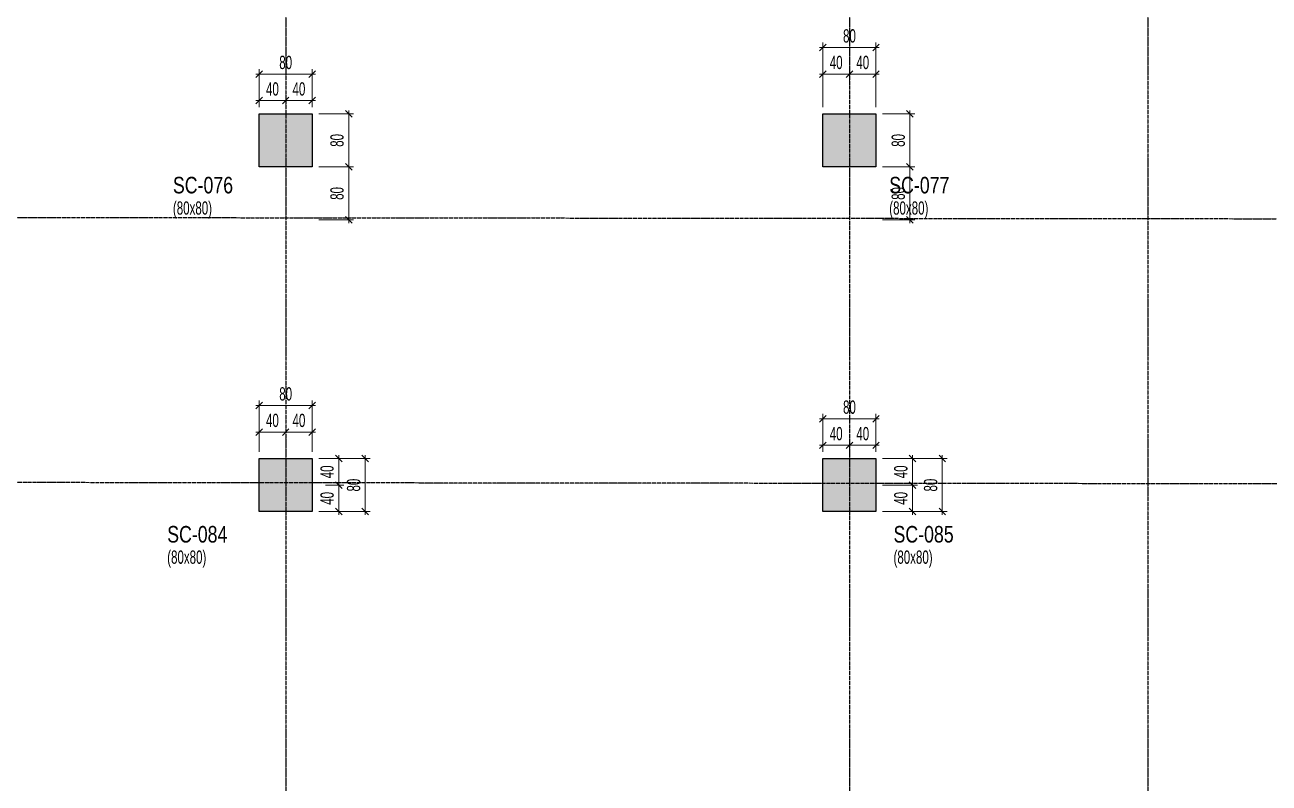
# Model space of a CAD drawing. Header units: millimetres. Extents: x -832 to 6845, y -750 to 4194.
# Drawn here: x 3007 to 4883, y 394 to 1537 of the extents above; entities that cross this region are included whole.
import ezdxf
from ezdxf.enums import TextEntityAlignment as Align

# ---------------------------------------------------------------- set-up
doc = ezdxf.new("R2010")
doc.units = ezdxf.units.MM
doc.header["$LTSCALE"] = 100
doc.header["$PDSIZE"] = -100
doc.linetypes.add('DASHDOT', pattern=[2.4, 2, -0.2, 0, -0.2])
for name, color, linetype in [('AKS_ULK', 8, 'DASHDOT'), ('KOLON-PERDE CEKIRDEK_ULK', 4, 'Continuous'), ('TARAMA SOLID_ULK', 251, 'Continuous')]:
    doc.layers.add(name, color=color, linetype=linetype)
for name, color, linetype, lineweight in [('KOLON BOYUT_ULK', 255, 'Continuous', 13), ('KOLON ISIM_ULK', 91, 'Continuous', 13), ('OLCU IC_ULK', 146, 'Continuous', 18)]:
    doc.layers.add(name, color=color, linetype=linetype, lineweight=lineweight)
doc.styles.add('ulkr-simplxtw.shx', font='ulkr-simplxtw.shx', dxfattribs={"width": 0.65})
doc.dimstyles.new('1-100-IC_ULK', dxfattribs={"dimscale": 10, "dimtxt": 2, "dimasz": 1, "dimexe": 0.75, "dimexo": 1, "dimgap": 0.75, "dimtad": 1, "dimdec": 1, "dimzin": 9, "dimdsep": 46, "dimtxsty": 'ulkr-simplxtw.shx', "dimblk": 'OBLIQUE', "dimcen": 0.1, "dimdle": 0.5, "dimclrd": 146, "dimclre": 146, "dimclrt": 2, "dimadec": 0, "dimazin": 2, "dimtfac": 1, "dimtdec": 1, "dimtix": 1, "dimtmove": 2, "dimatfit": 3, "dimldrblk": 'OBLIQUE', "dimfxl": 1, "dimtolj": 1, "dimtzin": 0, "dimlwd": -1, "dimlwe": -1, "dimarcsym": 0})

# ---------------------------------------------------------------- blocks, each defined once
blk = doc.blocks.new('*U12')
at = {"layer": 'KOLON BOYUT_ULK', "style": 'ulkr-simplxtw.shx', "width": 0.65}
blk.add_attdef('2', text='', height=20, dxfattribs=at).set_placement((0, -37), align=Align.TOP_LEFT)
at = {"layer": 'KOLON ISIM_ULK', "style": 'ulkr-simplxtw.shx', "width": 0.8}
blk.add_attdef('1', text='', height=25, dxfattribs=at).set_placement((0, 0), align=Align.TOP_LEFT)
blk = doc.blocks.new('_Oblique')
at = {"color": 0, "linetype": 'ByBlock', "lineweight": -2}
blk.add_line((-0.5, -0.5), (0.5, 0.5), dxfattribs=at)
blk = doc.blocks.new('*D1032')
at = {"layer": 'Defpoints', "color": 0, "transparency": 16777216}
for p in [(4290, 1403.2), (4341.2, 1403.2), (4290, 1323.2)]:
    blk.add_point(p, dxfattribs=at)
at = {"layer": 'OLCU IC_ULK', "color": 146, "transparency": 16777216}
blk.add_line((4341.2, 1318.2), (4341.2, 1408.2), dxfattribs=at)
at = {"layer": 'OLCU IC_ULK', "color": 146, "linetype": 'Continuous', "transparency": 16777216}
for p, q in [((4300, 1403.2), (4348.7, 1403.2)), ((4300, 1323.2), (4348.7, 1323.2))]:
    blk.add_line(p, q, dxfattribs=at)
at = {"layer": 'OLCU IC_ULK', "color": 146, "transparency": 16777216, "xscale": 10, "yscale": 10, "zscale": 10}
for p, rotation in [((4341.2, 1403.2), 90), ((4341.2, 1323.2), 270)]:
    blk.add_blockref('_Oblique', p, dxfattribs=dict(at, rotation=rotation))
at = {"layer": 'OLCU IC_ULK', "color": 2, "transparency": 16777216, "insert": (4323.7, 1363.2), "char_height": 20, "attachment_point": 5, "rotation": 90, "style": 'ulkr-simplxtw.shx'}
blk.add_mtext('\\A1;80', dxfattribs=at)
blk = doc.blocks.new('*D1033')
at = {"layer": 'Defpoints', "color": 0, "transparency": 16777216}
for p in [(4250, 1463.2), (4250, 1443.2), (4290, 1443.2)]:
    blk.add_point(p, dxfattribs=at)
at = {"layer": 'OLCU IC_ULK', "color": 146, "transparency": 16777216}
blk.add_line((4295, 1463.2), (4245, 1463.2), dxfattribs=at)
at = {"layer": 'OLCU IC_ULK', "color": 146, "linetype": 'Continuous', "transparency": 16777216}
for p, q in [((4250, 1453.2), (4250, 1470.7)), ((4290, 1453.2), (4290, 1470.7))]:
    blk.add_line(p, q, dxfattribs=at)
at = {"layer": 'OLCU IC_ULK', "color": 146, "transparency": 16777216, "xscale": 10, "yscale": 10, "zscale": 10, "rotation": 180}
blk.add_blockref('_Oblique', (4250, 1463.2), dxfattribs=at)
at = {"layer": 'OLCU IC_ULK', "color": 146, "transparency": 16777216, "xscale": 10, "yscale": 10, "zscale": 10}
blk.add_blockref('_Oblique', (4290, 1463.2), dxfattribs=at)
at = {"layer": 'OLCU IC_ULK', "color": 2, "transparency": 16777216, "insert": (4270, 1480.7), "char_height": 20, "attachment_point": 5, "style": 'ulkr-simplxtw.shx'}
blk.add_mtext('\\A1;40', dxfattribs=at)
blk = doc.blocks.new('*D1034')
at = {"layer": 'Defpoints', "color": 0, "transparency": 16777216}
for p in [(4210, 1463.2), (4250, 1443.2), (4210, 1403.2)]:
    blk.add_point(p, dxfattribs=at)
at = {"layer": 'OLCU IC_ULK', "color": 146, "transparency": 16777216}
blk.add_line((4255, 1463.2), (4205, 1463.2), dxfattribs=at)
at = {"layer": 'OLCU IC_ULK', "color": 146, "linetype": 'Continuous', "transparency": 16777216}
for p, q in [((4210, 1413.2), (4210, 1470.7)), ((4250, 1453.2), (4250, 1470.7))]:
    blk.add_line(p, q, dxfattribs=at)
at = {"layer": 'OLCU IC_ULK', "color": 146, "transparency": 16777216, "xscale": 10, "yscale": 10, "zscale": 10, "rotation": 180}
blk.add_blockref('_Oblique', (4210, 1463.2), dxfattribs=at)
at = {"layer": 'OLCU IC_ULK', "color": 146, "transparency": 16777216, "xscale": 10, "yscale": 10, "zscale": 10}
blk.add_blockref('_Oblique', (4250, 1463.2), dxfattribs=at)
at = {"layer": 'OLCU IC_ULK', "color": 2, "transparency": 16777216, "insert": (4230, 1480.7), "char_height": 20, "attachment_point": 5, "style": 'ulkr-simplxtw.shx'}
blk.add_mtext('\\A1;40', dxfattribs=at)
blk = doc.blocks.new('*D1035')
at = {"layer": 'Defpoints', "color": 0, "transparency": 16777216}
for p in [(4210, 1503.2), (4210, 1403.2), (4290, 1403.2)]:
    blk.add_point(p, dxfattribs=at)
at = {"layer": 'OLCU IC_ULK', "color": 146, "transparency": 16777216}
blk.add_line((4295, 1503.2), (4205, 1503.2), dxfattribs=at)
at = {"layer": 'OLCU IC_ULK', "color": 146, "linetype": 'Continuous', "transparency": 16777216}
for p, q in [((4210, 1413.2), (4210, 1510.7)), ((4290, 1413.2), (4290, 1510.7))]:
    blk.add_line(p, q, dxfattribs=at)
at = {"layer": 'OLCU IC_ULK', "color": 146, "transparency": 16777216, "xscale": 10, "yscale": 10, "zscale": 10, "rotation": 180}
blk.add_blockref('_Oblique', (4210, 1503.2), dxfattribs=at)
at = {"layer": 'OLCU IC_ULK', "color": 146, "transparency": 16777216, "xscale": 10, "yscale": 10, "zscale": 10}
blk.add_blockref('_Oblique', (4290, 1503.2), dxfattribs=at)
at = {"layer": 'OLCU IC_ULK', "color": 2, "transparency": 16777216, "insert": (4250, 1520.7), "char_height": 20, "attachment_point": 5, "style": 'ulkr-simplxtw.shx'}
blk.add_mtext('\\A1;80', dxfattribs=at)
blk = doc.blocks.new('*D1042')
at = {"layer": 'Defpoints', "color": 0, "transparency": 16777216}
for p in [(3440, 1403.2), (3495, 1403.2), (3440, 1323.2)]:
    blk.add_point(p, dxfattribs=at)
at = {"layer": 'OLCU IC_ULK', "color": 146, "transparency": 16777216}
blk.add_line((3495, 1318.2), (3495, 1408.2), dxfattribs=at)
at = {"layer": 'OLCU IC_ULK', "color": 146, "linetype": 'Continuous', "transparency": 16777216}
for p, q in [((3450, 1403.2), (3502.5, 1403.2)), ((3450, 1323.2), (3502.5, 1323.2))]:
    blk.add_line(p, q, dxfattribs=at)
at = {"layer": 'OLCU IC_ULK', "color": 146, "transparency": 16777216, "xscale": 10, "yscale": 10, "zscale": 10}
for p, rotation in [((3495, 1403.2), 90), ((3495, 1323.2), 270)]:
    blk.add_blockref('_Oblique', p, dxfattribs=dict(at, rotation=rotation))
at = {"layer": 'OLCU IC_ULK', "color": 2, "transparency": 16777216, "insert": (3477.5, 1363.2), "char_height": 20, "attachment_point": 5, "rotation": 90, "style": 'ulkr-simplxtw.shx'}
blk.add_mtext('\\A1;80', dxfattribs=at)
blk = doc.blocks.new('*D1043')
at = {"layer": 'Defpoints', "color": 0, "transparency": 16777216}
for p in [(3440, 1323.2), (3495, 1323.2), (3440, 1243.2)]:
    blk.add_point(p, dxfattribs=at)
at = {"layer": 'OLCU IC_ULK', "color": 146, "linetype": 'Continuous', "transparency": 16777216}
for p, q in [((3450, 1323.2), (3502.5, 1323.2)), ((3450, 1243.2), (3502.5, 1243.2))]:
    blk.add_line(p, q, dxfattribs=at)
at = {"layer": 'OLCU IC_ULK', "color": 146, "transparency": 16777216}
blk.add_line((3495, 1238.2), (3495, 1328.2), dxfattribs=at)
at = {"layer": 'OLCU IC_ULK', "color": 146, "transparency": 16777216, "xscale": 10, "yscale": 10, "zscale": 10}
for p, rotation in [((3495, 1323.2), 90), ((3495, 1243.2), 270)]:
    blk.add_blockref('_Oblique', p, dxfattribs=dict(at, rotation=rotation))
at = {"layer": 'OLCU IC_ULK', "color": 2, "transparency": 16777216, "insert": (3477.5, 1283.2), "char_height": 20, "attachment_point": 5, "rotation": 90, "style": 'ulkr-simplxtw.shx'}
blk.add_mtext('\\A1;80', dxfattribs=at)
blk = doc.blocks.new('*D1044')
at = {"layer": 'Defpoints', "color": 0, "transparency": 16777216}
for p in [(3400, 1423.2), (3400, 1403.2), (3440, 1403.2)]:
    blk.add_point(p, dxfattribs=at)
at = {"layer": 'OLCU IC_ULK', "color": 146, "linetype": 'Continuous', "transparency": 16777216}
for p, q in [((3400, 1413.2), (3400, 1430.7)), ((3440, 1413.2), (3440, 1430.7))]:
    blk.add_line(p, q, dxfattribs=at)
at = {"layer": 'OLCU IC_ULK', "color": 146, "transparency": 16777216}
blk.add_line((3445, 1423.2), (3395, 1423.2), dxfattribs=at)
at = {"layer": 'OLCU IC_ULK', "color": 146, "transparency": 16777216, "xscale": 10, "yscale": 10, "zscale": 10, "rotation": 180}
blk.add_blockref('_Oblique', (3400, 1423.2), dxfattribs=at)
at = {"layer": 'OLCU IC_ULK', "color": 146, "transparency": 16777216, "xscale": 10, "yscale": 10, "zscale": 10}
blk.add_blockref('_Oblique', (3440, 1423.2), dxfattribs=at)
at = {"layer": 'OLCU IC_ULK', "color": 2, "transparency": 16777216, "insert": (3420, 1440.7), "char_height": 20, "attachment_point": 5, "style": 'ulkr-simplxtw.shx'}
blk.add_mtext('\\A1;40', dxfattribs=at)
blk = doc.blocks.new('*D1045')
at = {"layer": 'Defpoints', "color": 0, "transparency": 16777216}
for p in [(3360, 1423.2), (3360, 1403.2), (3400, 1403.2)]:
    blk.add_point(p, dxfattribs=at)
at = {"layer": 'OLCU IC_ULK', "color": 146, "linetype": 'Continuous', "transparency": 16777216}
for p, q in [((3360, 1413.2), (3360, 1430.7)), ((3400, 1413.2), (3400, 1430.7))]:
    blk.add_line(p, q, dxfattribs=at)
at = {"layer": 'OLCU IC_ULK', "color": 146, "transparency": 16777216}
blk.add_line((3405, 1423.2), (3355, 1423.2), dxfattribs=at)
at = {"layer": 'OLCU IC_ULK', "color": 146, "transparency": 16777216, "xscale": 10, "yscale": 10, "zscale": 10, "rotation": 180}
blk.add_blockref('_Oblique', (3360, 1423.2), dxfattribs=at)
at = {"layer": 'OLCU IC_ULK', "color": 146, "transparency": 16777216, "xscale": 10, "yscale": 10, "zscale": 10}
blk.add_blockref('_Oblique', (3400, 1423.2), dxfattribs=at)
at = {"layer": 'OLCU IC_ULK', "color": 2, "transparency": 16777216, "insert": (3380, 1440.7), "char_height": 20, "attachment_point": 5, "style": 'ulkr-simplxtw.shx'}
blk.add_mtext('\\A1;40', dxfattribs=at)
blk = doc.blocks.new('*D1046')
at = {"layer": 'Defpoints', "color": 0, "transparency": 16777216}
for p in [(3360, 1463.2), (3360, 1403.2), (3440, 1403.2)]:
    blk.add_point(p, dxfattribs=at)
at = {"layer": 'OLCU IC_ULK', "color": 146, "transparency": 16777216}
blk.add_line((3445, 1463.2), (3355, 1463.2), dxfattribs=at)
at = {"layer": 'OLCU IC_ULK', "color": 146, "linetype": 'Continuous', "transparency": 16777216}
for p, q in [((3360, 1413.2), (3360, 1470.7)), ((3440, 1413.2), (3440, 1470.7))]:
    blk.add_line(p, q, dxfattribs=at)
at = {"layer": 'OLCU IC_ULK', "color": 146, "transparency": 16777216, "xscale": 10, "yscale": 10, "zscale": 10, "rotation": 180}
blk.add_blockref('_Oblique', (3360, 1463.2), dxfattribs=at)
at = {"layer": 'OLCU IC_ULK', "color": 146, "transparency": 16777216, "xscale": 10, "yscale": 10, "zscale": 10}
blk.add_blockref('_Oblique', (3440, 1463.2), dxfattribs=at)
at = {"layer": 'OLCU IC_ULK', "color": 2, "transparency": 16777216, "insert": (3400, 1480.7), "char_height": 20, "attachment_point": 5, "style": 'ulkr-simplxtw.shx'}
blk.add_mtext('\\A1;80', dxfattribs=at)
blk = doc.blocks.new('*D1047')
at = {"layer": 'Defpoints', "color": 0, "transparency": 16777216}
for p in [(4290, 883.2), (4345, 883.2), (4290, 843.2)]:
    blk.add_point(p, dxfattribs=at)
at = {"layer": 'OLCU IC_ULK', "color": 146, "linetype": 'Continuous', "transparency": 16777216}
for p, q in [((4300, 883.2), (4352.5, 883.2)), ((4300, 843.2), (4352.5, 843.2))]:
    blk.add_line(p, q, dxfattribs=at)
at = {"layer": 'OLCU IC_ULK', "color": 146, "transparency": 16777216}
blk.add_line((4345, 838.2), (4345, 888.2), dxfattribs=at)
at = {"layer": 'OLCU IC_ULK', "color": 146, "transparency": 16777216, "xscale": 10, "yscale": 10, "zscale": 10}
for p, rotation in [((4345, 883.2), 90), ((4345, 843.2), 270)]:
    blk.add_blockref('_Oblique', p, dxfattribs=dict(at, rotation=rotation))
at = {"layer": 'OLCU IC_ULK', "color": 2, "transparency": 16777216, "insert": (4327.5, 863.2), "char_height": 20, "attachment_point": 5, "rotation": 90, "style": 'ulkr-simplxtw.shx'}
blk.add_mtext('\\A1;40', dxfattribs=at)
blk = doc.blocks.new('*D1048')
at = {"layer": 'Defpoints', "color": 0, "transparency": 16777216}
for p in [(4290, 843.2), (4345, 843.2), (4290, 803.2)]:
    blk.add_point(p, dxfattribs=at)
at = {"layer": 'OLCU IC_ULK', "color": 146, "transparency": 16777216}
blk.add_line((4345, 798.2), (4345, 848.2), dxfattribs=at)
at = {"layer": 'OLCU IC_ULK', "color": 146, "linetype": 'Continuous', "transparency": 16777216}
for p, q in [((4300, 843.2), (4352.5, 843.2)), ((4300, 803.2), (4352.5, 803.2))]:
    blk.add_line(p, q, dxfattribs=at)
at = {"layer": 'OLCU IC_ULK', "color": 146, "transparency": 16777216, "xscale": 10, "yscale": 10, "zscale": 10}
for p, rotation in [((4345, 843.2), 90), ((4345, 803.2), 270)]:
    blk.add_blockref('_Oblique', p, dxfattribs=dict(at, rotation=rotation))
at = {"layer": 'OLCU IC_ULK', "color": 2, "transparency": 16777216, "insert": (4327.5, 823.2), "char_height": 20, "attachment_point": 5, "rotation": 90, "style": 'ulkr-simplxtw.shx'}
blk.add_mtext('\\A1;40', dxfattribs=at)
blk = doc.blocks.new('*D1049')
at = {"layer": 'Defpoints', "color": 0, "transparency": 16777216}
for p in [(4290, 883.2), (4390, 883.2), (4290, 803.2)]:
    blk.add_point(p, dxfattribs=at)
at = {"layer": 'OLCU IC_ULK', "color": 146, "linetype": 'Continuous', "transparency": 16777216}
for p, q in [((4300, 883.2), (4397.5, 883.2)), ((4300, 803.2), (4397.5, 803.2))]:
    blk.add_line(p, q, dxfattribs=at)
at = {"layer": 'OLCU IC_ULK', "color": 146, "transparency": 16777216}
blk.add_line((4390, 798.2), (4390, 888.2), dxfattribs=at)
at = {"layer": 'OLCU IC_ULK', "color": 146, "transparency": 16777216, "xscale": 10, "yscale": 10, "zscale": 10}
for p, rotation in [((4390, 883.2), 90), ((4390, 803.2), 270)]:
    blk.add_blockref('_Oblique', p, dxfattribs=dict(at, rotation=rotation))
at = {"layer": 'OLCU IC_ULK', "color": 2, "transparency": 16777216, "insert": (4372.5, 843.2), "char_height": 20, "attachment_point": 5, "rotation": 90, "style": 'ulkr-simplxtw.shx'}
blk.add_mtext('\\A1;80', dxfattribs=at)
blk = doc.blocks.new('*D1050')
at = {"layer": 'Defpoints', "color": 0, "transparency": 16777216}
for p in [(4250, 903.2), (4250, 883.2), (4290, 883.2)]:
    blk.add_point(p, dxfattribs=at)
at = {"layer": 'OLCU IC_ULK', "color": 146, "transparency": 16777216}
blk.add_line((4295, 903.2), (4245, 903.2), dxfattribs=at)
at = {"layer": 'OLCU IC_ULK', "color": 146, "linetype": 'Continuous', "transparency": 16777216}
for p, q in [((4250, 893.2), (4250, 910.7)), ((4290, 893.2), (4290, 910.7))]:
    blk.add_line(p, q, dxfattribs=at)
at = {"layer": 'OLCU IC_ULK', "color": 146, "transparency": 16777216, "xscale": 10, "yscale": 10, "zscale": 10, "rotation": 180}
blk.add_blockref('_Oblique', (4250, 903.2), dxfattribs=at)
at = {"layer": 'OLCU IC_ULK', "color": 146, "transparency": 16777216, "xscale": 10, "yscale": 10, "zscale": 10}
blk.add_blockref('_Oblique', (4290, 903.2), dxfattribs=at)
at = {"layer": 'OLCU IC_ULK', "color": 2, "transparency": 16777216, "insert": (4270, 920.7), "char_height": 20, "attachment_point": 5, "style": 'ulkr-simplxtw.shx'}
blk.add_mtext('\\A1;40', dxfattribs=at)
blk = doc.blocks.new('*D1051')
at = {"layer": 'Defpoints', "color": 0, "transparency": 16777216}
for p in [(4210, 903.2), (4210, 883.2), (4250, 883.2)]:
    blk.add_point(p, dxfattribs=at)
at = {"layer": 'OLCU IC_ULK', "color": 146, "transparency": 16777216}
blk.add_line((4255, 903.2), (4205, 903.2), dxfattribs=at)
at = {"layer": 'OLCU IC_ULK', "color": 146, "linetype": 'Continuous', "transparency": 16777216}
for p, q in [((4210, 893.2), (4210, 910.7)), ((4250, 893.2), (4250, 910.7))]:
    blk.add_line(p, q, dxfattribs=at)
at = {"layer": 'OLCU IC_ULK', "color": 146, "transparency": 16777216, "xscale": 10, "yscale": 10, "zscale": 10, "rotation": 180}
blk.add_blockref('_Oblique', (4210, 903.2), dxfattribs=at)
at = {"layer": 'OLCU IC_ULK', "color": 146, "transparency": 16777216, "xscale": 10, "yscale": 10, "zscale": 10}
blk.add_blockref('_Oblique', (4250, 903.2), dxfattribs=at)
at = {"layer": 'OLCU IC_ULK', "color": 2, "transparency": 16777216, "insert": (4230, 920.7), "char_height": 20, "attachment_point": 5, "style": 'ulkr-simplxtw.shx'}
blk.add_mtext('\\A1;40', dxfattribs=at)
blk = doc.blocks.new('*D1052')
at = {"layer": 'Defpoints', "color": 0, "transparency": 16777216}
for p in [(4210, 943.2), (4210, 883.2), (4290, 883.2)]:
    blk.add_point(p, dxfattribs=at)
at = {"layer": 'OLCU IC_ULK', "color": 146, "transparency": 16777216}
blk.add_line((4295, 943.2), (4205, 943.2), dxfattribs=at)
at = {"layer": 'OLCU IC_ULK', "color": 146, "linetype": 'Continuous', "transparency": 16777216}
for p, q in [((4210, 893.2), (4210, 950.7)), ((4290, 893.2), (4290, 950.7))]:
    blk.add_line(p, q, dxfattribs=at)
at = {"layer": 'OLCU IC_ULK', "color": 146, "transparency": 16777216, "xscale": 10, "yscale": 10, "zscale": 10, "rotation": 180}
blk.add_blockref('_Oblique', (4210, 943.2), dxfattribs=at)
at = {"layer": 'OLCU IC_ULK', "color": 146, "transparency": 16777216, "xscale": 10, "yscale": 10, "zscale": 10}
blk.add_blockref('_Oblique', (4290, 943.2), dxfattribs=at)
at = {"layer": 'OLCU IC_ULK', "color": 2, "transparency": 16777216, "insert": (4250, 960.7), "char_height": 20, "attachment_point": 5, "style": 'ulkr-simplxtw.shx'}
blk.add_mtext('\\A1;80', dxfattribs=at)
blk = doc.blocks.new('*D1071')
at = {"layer": 'Defpoints', "color": 0, "transparency": 16777216}
for p in [(4290, 1323.2), (4341.2, 1323.2), (4290, 1243.2)]:
    blk.add_point(p, dxfattribs=at)
at = {"layer": 'OLCU IC_ULK', "color": 146, "linetype": 'Continuous', "transparency": 16777216}
for p, q in [((4300, 1323.2), (4348.7, 1323.2)), ((4300, 1243.2), (4348.7, 1243.2))]:
    blk.add_line(p, q, dxfattribs=at)
at = {"layer": 'OLCU IC_ULK', "color": 146, "transparency": 16777216}
blk.add_line((4341.2, 1238.2), (4341.2, 1328.2), dxfattribs=at)
at = {"layer": 'OLCU IC_ULK', "color": 146, "transparency": 16777216, "xscale": 10, "yscale": 10, "zscale": 10}
for p, rotation in [((4341.2, 1323.2), 90), ((4341.2, 1243.2), 270)]:
    blk.add_blockref('_Oblique', p, dxfattribs=dict(at, rotation=rotation))
at = {"layer": 'OLCU IC_ULK', "color": 2, "transparency": 16777216, "insert": (4323.7, 1283.2), "char_height": 20, "attachment_point": 5, "rotation": 90, "style": 'ulkr-simplxtw.shx'}
blk.add_mtext('\\A1;80', dxfattribs=at)
blk = doc.blocks.new('*D867')
at = {"layer": 'Defpoints', "color": 0, "transparency": 16777216}
for p in [(3440, 883.2), (3480, 883.2), (3450, 843.2)]:
    blk.add_point(p, dxfattribs=at)
at = {"layer": 'OLCU IC_ULK', "color": 146, "linetype": 'Continuous', "transparency": 16777216}
for p, q in [((3450, 883.2), (3487.5, 883.2)), ((3460, 843.2), (3487.5, 843.2))]:
    blk.add_line(p, q, dxfattribs=at)
at = {"layer": 'OLCU IC_ULK', "color": 146, "transparency": 16777216}
blk.add_line((3480, 838.2), (3480, 888.2), dxfattribs=at)
at = {"layer": 'OLCU IC_ULK', "color": 146, "transparency": 16777216, "xscale": 10, "yscale": 10, "zscale": 10}
for p, rotation in [((3480, 883.2), 90), ((3480, 843.2), 270)]:
    blk.add_blockref('_Oblique', p, dxfattribs=dict(at, rotation=rotation))
at = {"layer": 'OLCU IC_ULK', "color": 2, "transparency": 16777216, "insert": (3462.5, 863.2), "char_height": 20, "attachment_point": 5, "rotation": 90, "style": 'ulkr-simplxtw.shx'}
blk.add_mtext('\\A1;40', dxfattribs=at)
blk = doc.blocks.new('*D868')
at = {"layer": 'Defpoints', "color": 0, "transparency": 16777216}
for p in [(3450, 843.2), (3480, 843.2), (3440, 803.2)]:
    blk.add_point(p, dxfattribs=at)
at = {"layer": 'OLCU IC_ULK', "color": 146, "transparency": 16777216}
blk.add_line((3480, 798.2), (3480, 848.2), dxfattribs=at)
at = {"layer": 'OLCU IC_ULK', "color": 146, "linetype": 'Continuous', "transparency": 16777216}
for p, q in [((3460, 843.2), (3487.5, 843.2)), ((3450, 803.2), (3487.5, 803.2))]:
    blk.add_line(p, q, dxfattribs=at)
at = {"layer": 'OLCU IC_ULK', "color": 146, "transparency": 16777216, "xscale": 10, "yscale": 10, "zscale": 10}
for p, rotation in [((3480, 843.2), 90), ((3480, 803.2), 270)]:
    blk.add_blockref('_Oblique', p, dxfattribs=dict(at, rotation=rotation))
at = {"layer": 'OLCU IC_ULK', "color": 2, "transparency": 16777216, "insert": (3462.5, 823.2), "char_height": 20, "attachment_point": 5, "rotation": 90, "style": 'ulkr-simplxtw.shx'}
blk.add_mtext('\\A1;40', dxfattribs=at)
blk = doc.blocks.new('*D869')
at = {"layer": 'Defpoints', "color": 0, "transparency": 16777216}
for p in [(3440, 883.2), (3520, 883.2), (3440, 803.2)]:
    blk.add_point(p, dxfattribs=at)
at = {"layer": 'OLCU IC_ULK', "color": 146, "linetype": 'Continuous', "transparency": 16777216}
for p, q in [((3450, 883.2), (3527.5, 883.2)), ((3450, 803.2), (3527.5, 803.2))]:
    blk.add_line(p, q, dxfattribs=at)
at = {"layer": 'OLCU IC_ULK', "color": 146, "transparency": 16777216}
blk.add_line((3520, 798.2), (3520, 888.2), dxfattribs=at)
at = {"layer": 'OLCU IC_ULK', "color": 146, "transparency": 16777216, "xscale": 10, "yscale": 10, "zscale": 10}
for p, rotation in [((3520, 883.2), 90), ((3520, 803.2), 270)]:
    blk.add_blockref('_Oblique', p, dxfattribs=dict(at, rotation=rotation))
at = {"layer": 'OLCU IC_ULK', "color": 2, "transparency": 16777216, "insert": (3502.5, 843.2), "char_height": 20, "attachment_point": 5, "rotation": 90, "style": 'ulkr-simplxtw.shx'}
blk.add_mtext('\\A1;80', dxfattribs=at)
blk = doc.blocks.new('*D870')
at = {"layer": 'Defpoints', "color": 0, "transparency": 16777216}
for p in [(3400, 923.2), (3400, 923.2), (3440, 883.2)]:
    blk.add_point(p, dxfattribs=at)
at = {"layer": 'OLCU IC_ULK', "color": 146, "transparency": 16777216}
blk.add_line((3445, 923.2), (3395, 923.2), dxfattribs=at)
at = {"layer": 'OLCU IC_ULK', "color": 146, "linetype": 'Continuous', "transparency": 16777216}
for p, q in [((3440, 893.2), (3440, 930.7)), ((3400, 913.2), (3400, 915.7))]:
    blk.add_line(p, q, dxfattribs=at)
at = {"layer": 'OLCU IC_ULK', "color": 146, "transparency": 16777216, "xscale": 10, "yscale": 10, "zscale": 10, "rotation": 180}
blk.add_blockref('_Oblique', (3400, 923.2), dxfattribs=at)
at = {"layer": 'OLCU IC_ULK', "color": 146, "transparency": 16777216, "xscale": 10, "yscale": 10, "zscale": 10}
blk.add_blockref('_Oblique', (3440, 923.2), dxfattribs=at)
at = {"layer": 'OLCU IC_ULK', "color": 2, "transparency": 16777216, "insert": (3420, 940.7), "char_height": 20, "attachment_point": 5, "style": 'ulkr-simplxtw.shx'}
blk.add_mtext('\\A1;40', dxfattribs=at)
blk = doc.blocks.new('*D871')
at = {"layer": 'Defpoints', "color": 0, "transparency": 16777216}
for p in [(3360, 923.2), (3400, 923.2), (3360, 883.2)]:
    blk.add_point(p, dxfattribs=at)
at = {"layer": 'OLCU IC_ULK', "color": 146, "transparency": 16777216}
blk.add_line((3405, 923.2), (3355, 923.2), dxfattribs=at)
at = {"layer": 'OLCU IC_ULK', "color": 146, "linetype": 'Continuous', "transparency": 16777216}
for p, q in [((3360, 893.2), (3360, 930.7)), ((3400, 913.2), (3400, 915.7))]:
    blk.add_line(p, q, dxfattribs=at)
at = {"layer": 'OLCU IC_ULK', "color": 146, "transparency": 16777216, "xscale": 10, "yscale": 10, "zscale": 10, "rotation": 180}
blk.add_blockref('_Oblique', (3360, 923.2), dxfattribs=at)
at = {"layer": 'OLCU IC_ULK', "color": 146, "transparency": 16777216, "xscale": 10, "yscale": 10, "zscale": 10}
blk.add_blockref('_Oblique', (3400, 923.2), dxfattribs=at)
at = {"layer": 'OLCU IC_ULK', "color": 2, "transparency": 16777216, "insert": (3380, 940.7), "char_height": 20, "attachment_point": 5, "style": 'ulkr-simplxtw.shx'}
blk.add_mtext('\\A1;40', dxfattribs=at)
blk = doc.blocks.new('*D872')
at = {"layer": 'Defpoints', "color": 0, "transparency": 16777216}
for p in [(3360, 963.2), (3360, 883.2), (3440, 883.2)]:
    blk.add_point(p, dxfattribs=at)
at = {"layer": 'OLCU IC_ULK', "color": 146, "transparency": 16777216}
blk.add_line((3445, 963.2), (3355, 963.2), dxfattribs=at)
at = {"layer": 'OLCU IC_ULK', "color": 146, "linetype": 'Continuous', "transparency": 16777216}
for p, q in [((3360, 893.2), (3360, 970.7)), ((3440, 893.2), (3440, 970.7))]:
    blk.add_line(p, q, dxfattribs=at)
at = {"layer": 'OLCU IC_ULK', "color": 146, "transparency": 16777216, "xscale": 10, "yscale": 10, "zscale": 10, "rotation": 180}
blk.add_blockref('_Oblique', (3360, 963.2), dxfattribs=at)
at = {"layer": 'OLCU IC_ULK', "color": 146, "transparency": 16777216, "xscale": 10, "yscale": 10, "zscale": 10}
blk.add_blockref('_Oblique', (3440, 963.2), dxfattribs=at)
at = {"layer": 'OLCU IC_ULK', "color": 2, "transparency": 16777216, "insert": (3400, 980.7), "char_height": 20, "attachment_point": 5, "style": 'ulkr-simplxtw.shx'}
blk.add_mtext('\\A1;80', dxfattribs=at)

msp = doc.modelspace()

# ---------------------------------------------------------------- hatches: boundary and pattern name
at = {"layer": 'TARAMA SOLID_ULK'}
h = msp.add_hatch(color=256, dxfattribs=at)
h.dxf.hatch_style = 1
h.paths.add_polyline_path([(3440, 1403.22), (3440, 1323.22), (3360, 1323.22), (3360, 1403.22)])
h = msp.add_hatch(color=256, dxfattribs=at)
h.dxf.hatch_style = 1
h.paths.add_polyline_path([(4290, 1403.22), (4290, 1323.22), (4210, 1323.22), (4210, 1403.22)])
h = msp.add_hatch(color=256, dxfattribs=at)
h.dxf.hatch_style = 1
h.paths.add_polyline_path([(3440, 803.22), (3360, 803.22), (3360, 883.22), (3440, 883.22)])
h = msp.add_hatch(color=256, dxfattribs=at)
h.dxf.hatch_style = 1
h.paths.add_polyline_path([(4290, 803.22), (4210, 803.22), (4210, 883.22), (4290, 883.22)])

# ---------------------------------------------------------------- linework, layer by layer
at = {"layer": 'AKS_ULK', "ltscale": 0.03}
for points in [[(3400, 4073.81), (3400, -630.29)], [(4250, 4073.81), (4250, -630.29)], [(4700, 4073.81), (4700, -630.29)], [(-711.61, 1250.72), (6725.24, 1243.22)], [(6725.24, 843.22), (-711.61, 850.72)]]:
    msp.add_lwpolyline(points, dxfattribs=at)
at = {"layer": 'KOLON-PERDE CEKIRDEK_ULK'}
for points in [[(3440, 1323.22), (3360, 1323.22), (3360, 1403.22), (3440, 1403.22)], [(4290, 1323.22), (4210, 1323.22), (4210, 1403.22), (4290, 1403.22)], [(3440, 803.22), (3360, 803.22), (3360, 883.22), (3440, 883.22)], [(4290, 803.22), (4210, 803.22), (4210, 883.22), (4290, 883.22)]]:
    msp.add_lwpolyline(points, close=True, dxfattribs=at)

# ---------------------------------------------------------------- block references
at = {"layer": 'KOLON ISIM_ULK'}
for p, values in [((3230, 1308.22), {'1': 'SC-076', '2': '(80x80)'}), ((4310, 1308.22), {'1': 'SC-077', '2': '(80x80)'}), ((3221.4, 781.55), {'1': 'SC-084', '2': '(80x80)'}), ((4316.42, 781.55), {'1': 'SC-085', '2': '(80x80)'})]:
    msp.add_blockref('*U12', p, dxfattribs=at).add_auto_attribs(values)

# ---------------------------------------------------------------- dimensions: what is measured, and where the dimension line sits
at = {"layer": 'OLCU IC_ULK'}
for base, p1, p2, angle, picture, middle in [((4210, 1503.21), (4290, 1403.21), (4210, 1403.21), 180, '*D1035', (4250, 1520.71)), ((3360, 1463.22), (3440, 1403.22), (3360, 1403.22), 180, '*D1046', (3400, 1480.72)), ((4210, 1463.21), (4250, 1443.21), (4210, 1403.21), 180, '*D1034', (4230, 1480.71)), ((4250, 1463.21), (4290, 1443.21), (4250, 1443.21), 180, '*D1033', (4270, 1480.71)), ((3360, 1423.22), (3400, 1403.22), (3360, 1403.22), 180, '*D1045', (3380, 1440.72)), ((3400, 1423.22), (3440, 1403.22), (3400, 1403.22), 180, '*D1044', (3420, 1440.72)), ((3495, 1403.22), (3440, 1323.22), (3440, 1403.22), 90, '*D1042', (3477.5, 1363.22)), ((4341.25, 1403.21), (4290, 1323.21), (4290, 1403.21), 90, '*D1032', (4323.75, 1363.21)), ((3495, 1323.22), (3440, 1243.22), (3440, 1323.22), 90, '*D1043', (3477.5, 1283.22)), ((4341.25, 1323.21), (4290, 1243.22), (4290, 1323.21), 90, '*D1071', (4323.75, 1283.21)), ((3360, 963.22), (3440, 883.22), (3360, 883.22), 180, '*D872', (3400, 980.72)), ((4210, 943.22), (4290, 883.22), (4210, 883.22), 180, '*D1052', (4250, 960.72)), ((3360, 923.22), (3400, 923.22), (3360, 883.22), 180, '*D871', (3380, 940.72)), ((3400, 923.22), (3440, 883.22), (3400, 923.22), 180, '*D870', (3420, 940.72)), ((4210, 903.22), (4250, 883.22), (4210, 883.22), 180, '*D1051', (4230, 920.72)), ((4250, 903.22), (4290, 883.22), (4250, 883.22), 180, '*D1050', (4270, 920.72)), ((3480, 883.22), (3450, 843.22), (3440, 883.22), 90, '*D867', (3462.5, 863.22)), ((3520, 883.22), (3440, 803.22), (3440, 883.22), 90, '*D869', (3502.5, 843.22)), ((4345, 883.22), (4290, 843.22), (4290, 883.22), 90, '*D1047', (4327.5, 863.22)), ((4390, 883.22), (4290, 803.22), (4290, 883.22), 90, '*D1049', (4372.5, 843.22)), ((3480, 843.22), (3440, 803.22), (3450, 843.22), 90, '*D868', (3462.5, 823.22)), ((4345, 843.22), (4290, 803.22), (4290, 843.22), 90, '*D1048', (4327.5, 823.22))]:
    dim = msp.add_linear_dim(base=base, p1=p1, p2=p2, angle=angle, dimstyle='1-100-IC_ULK', dxfattribs=at)
    dim.commit()
    dim.dimension.update_dxf_attribs({"geometry": picture, "text_midpoint": middle})

doc.saveas('drawing.dxf')
